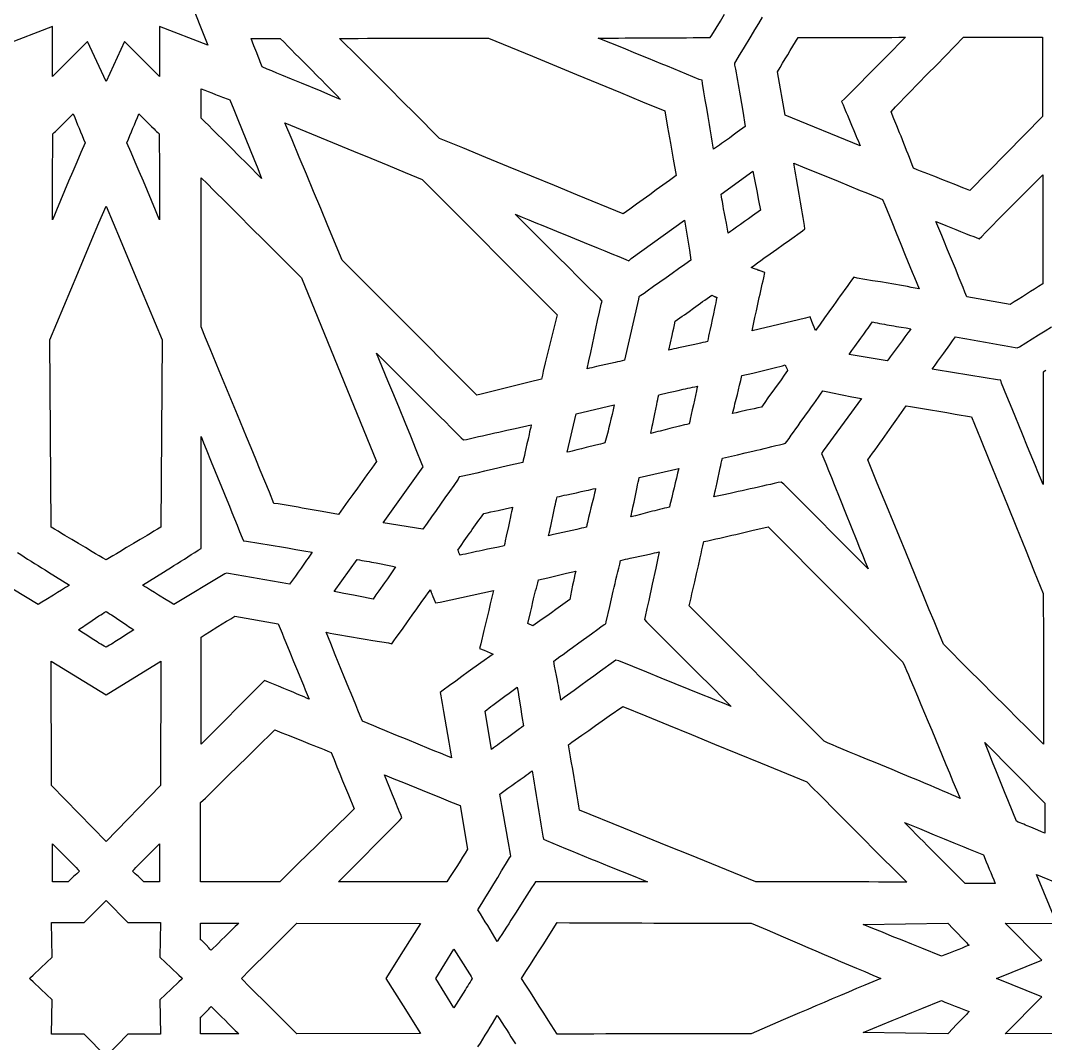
# Model space of a CAD drawing. Extents: x -500 to 500, y -1000 to 1000.
# Drawn here: x -23.2 to 255.4, y 545.5 to 823.7 of the extents above; entities that cross this region are included whole.
import ezdxf

# ---------------------------------------------------------------- set-up
doc = ezdxf.new("R2010")
doc.units = 0
doc.layers.add('LAYER_1', color=18, linetype='CONTINUOUS')

msp = doc.modelspace()

# ---------------------------------------------------------------- linework, layer by layer
at = {"layer": 'LAYER_1'}
for points in [[(22.5, 830.06), (27.68, 816.98), (14.55, 822.07), (14.55, 808.53), (4.99, 818.02), (0, 807.14), (-4.99, 818.02), (-14.55, 808.53), (-14.55, 822.07), (-27.68, 816.98)], [(178.38, 824.63), (177.34, 822.9), (176.3, 821.18), (175.27, 819.47), (173.19, 816.04), (172.16, 814.31), (171.12, 812.58), (170.89, 812.12), (170.89, 811.54), (171.08, 810.5), (171.27, 809.46), (171.46, 808.41), (171.65, 807.37), (171.83, 806.33), (172.01, 805.29), (172.19, 804.25), (172.37, 803.2), (172.73, 801.12), (173.08, 799.04), (173.77, 794.87), (171.61, 793.31), (170.53, 792.53), (169.45, 791.76), (168.37, 790.99), (167.83, 790.61), (167.29, 790.23), (166.75, 789.85), (166.21, 789.48), (165.67, 789.1), (165.13, 788.73), (164.95, 789.84), (164.78, 790.95), (164.6, 792.06), (164.42, 793.18), (164.23, 794.29), (164.05, 795.41), (163.86, 796.53), (163.67, 797.65), (163.29, 799.88), (162.91, 802.11), (162.52, 804.34), (162.13, 806.56), (162.02, 807.49), (161.21, 807.72), (159.5, 808.43), (157.79, 809.15), (156.08, 809.86), (154.37, 810.56), (152.65, 811.27), (150.94, 811.97), (149.22, 812.68), (147.5, 813.38), (144.07, 814.77), (140.64, 816.17), (137.21, 817.56), (133.79, 818.95), (135.63, 818.95), (137.47, 818.95), (139.31, 818.96), (141.15, 818.97), (144.85, 818.98), (148.54, 819.01), (152.23, 819.03), (155.92, 819.05), (157.77, 819.05), (159.61, 819.06), (161.45, 819.06), (163.29, 819.06), (164.21, 819.06), (164.67, 819.76), (165.83, 821.67), (167, 823.58), (168.17, 825.48)], [(255.45, 728.53), (254.76, 728.07), (254.76, 727.14), (254.76, 697.51), (254.05, 699.22), (253.34, 700.94), (252.63, 702.65), (251.93, 704.37), (250.52, 707.8), (249.12, 711.24), (246.31, 718.13), (244.89, 721.59), (243.47, 725.06), (243.24, 725.87), (242.32, 725.99), (241.22, 726.16), (240.11, 726.34), (239, 726.52), (237.89, 726.7), (235.67, 727.07), (233.45, 727.43), (231.22, 727.8), (229, 728.17), (226.79, 728.53), (225.68, 728.71), (224.58, 728.88), (225.36, 729.97), (226.15, 731.07), (227.75, 733.28), (229.34, 735.49), (230.13, 736.59), (230.91, 737.68), (231.93, 737.5), (232.94, 737.33), (233.96, 737.15), (234.98, 736.97), (237.01, 736.6), (239.04, 736.23), (241.07, 735.86), (243.1, 735.5), (244.11, 735.32), (245.13, 735.14), (246.14, 734.96), (247.16, 734.78), (247.73, 734.67), (248.31, 735.02), (250.04, 736.1), (251.78, 737.19), (253.53, 738.27), (255.28, 739.36), (257.03, 740.44)], [(-24.1, 679.07), (-23.17, 678.47), (-22.24, 677.87), (-21.3, 677.27), (-20.36, 676.67), (-19.42, 676.08), (-18.47, 675.48), (-17.53, 674.89), (-16.58, 674.3), (-15.64, 673.71), (-13.74, 672.53), (-11.84, 671.36), (-9.94, 670.19), (-10.48, 669.84), (-11.02, 669.5), (-11.56, 669.16), (-12.1, 668.82), (-13.18, 668.15), (-14.25, 667.48), (-16.37, 666.17), (-17.42, 665.51), (-18.47, 664.86), (-32.29, 673.2)], [(258.45, 548.27), (244.39, 548.16), (254.42, 558.23), (242.09, 563.21), (242.1, 563.21), (242.09, 563.22), (254.42, 568.2), (244.39, 578.27), (258.45, 578.15), (252.92, 591.46), (266.17, 586.02)], [(101.07, 544.57), (101.76, 545.65), (102.43, 546.72), (103.1, 547.79), (103.77, 548.85), (104.42, 549.92), (105.07, 550.98), (105.72, 552.05), (106.37, 553.14), (107, 552.18), (107.62, 551.22), (108.24, 550.26), (108.86, 549.3), (109.48, 548.33), (110.09, 547.36), (111.33, 545.42)]]:
    msp.add_lwpolyline(points, dxfattribs=at)
for points in [[(48.4, 817.79), (49.42, 816.75), (50.44, 815.72), (51.46, 814.68), (52.49, 813.65), (53.51, 812.62), (55.56, 810.55), (57.62, 808.49), (58.64, 807.46), (59.66, 806.43), (60.69, 805.39), (61.71, 804.36), (62.73, 803.32), (63.74, 802.28), (61.1, 803.37), (58.45, 804.47), (53.13, 806.68), (50.46, 807.78), (47.79, 808.89), (46.45, 809.44), (45.11, 809.99), (43.77, 810.53), (42.43, 811.08), (42.26, 811.55), (42.08, 812.03), (41.9, 812.51), (41.72, 812.99), (41.54, 813.47), (41.35, 813.95), (40.98, 814.91), (40.21, 816.86), (39.82, 817.84), (39.44, 818.83), (47.38, 818.83)], [(109.95, 816.47), (115.95, 814), (127.92, 809.05), (139.89, 804.1), (145.88, 801.63), (151.88, 799.15), (152.66, 794.74), (153.44, 790.35), (154.21, 785.97), (154.99, 781.56), (153.18, 780.25), (151.38, 778.95), (149.58, 777.65), (147.79, 776.35), (146, 775.04), (144.2, 773.74), (142.4, 772.44), (140.59, 771.14), (128.14, 776.26), (121.92, 778.82), (115.69, 781.38), (109.45, 783.94), (103.21, 786.5), (96.96, 789.07), (90.7, 791.63), (83.94, 798.42), (80.55, 801.82), (77.15, 805.23), (73.75, 808.64), (70.34, 812.04), (68.63, 813.74), (66.93, 815.44), (65.22, 817.14), (63.51, 818.83), (66.04, 818.85), (68.57, 818.87), (71.1, 818.89), (73.62, 818.9), (76.15, 818.91), (78.68, 818.92), (81.21, 818.93), (83.73, 818.93), (88.79, 818.94), (93.84, 818.95), (103.95, 818.95)], [(216.28, 818.12), (215.25, 817.06), (214.21, 816), (213.17, 814.95), (211.1, 812.84), (209.02, 810.74), (206.95, 808.65), (204.88, 806.56), (200.73, 802.39), (199.92, 801.7), (200.38, 800.77), (200.67, 800.08), (200.95, 799.38), (201.24, 798.69), (201.52, 797.99), (202.1, 796.61), (202.69, 795.22), (203.27, 793.83), (203.85, 792.44), (204.14, 791.74), (204.42, 791.05), (204.71, 790.35), (204.99, 789.66), (184.6, 797.99), (182.53, 809.8), (183.22, 810.97), (183.91, 812.13), (184.61, 813.28), (185.31, 814.43), (186.01, 815.58), (186.72, 816.74), (187.44, 817.9), (188.17, 819.06), (195.43, 819.07), (199.06, 819.07), (202.7, 819.08), (204.52, 819.08), (206.34, 819.09), (208.17, 819.1), (209.99, 819.11), (211.82, 819.13), (213.65, 819.14), (215.48, 819.16), (217.32, 819.18)], [(254.53, 797.65), (234.83, 777.5), (233.88, 777.87), (232.93, 778.25), (231.03, 779), (227.21, 780.51), (225.3, 781.27), (224.34, 781.65), (223.38, 782.03), (222.41, 782.41), (221.45, 782.78), (220.48, 783.15), (219.51, 783.52), (219.14, 784.5), (218.77, 785.47), (218.4, 786.44), (218.02, 787.41), (217.64, 788.38), (217.26, 789.34), (216.88, 790.3), (216.5, 791.27), (216.11, 792.23), (215.73, 793.18), (214.96, 795.1), (214.18, 797.01), (213.4, 798.92), (214.63, 800.2), (215.86, 801.48), (217.1, 802.75), (218.33, 804.02), (220.79, 806.56), (223.25, 809.09), (225.72, 811.62), (228.18, 814.14), (233.1, 819.18), (254.53, 819.18)], [(26.83, 804.78), (27.81, 804.39), (28.78, 804.01), (29.76, 803.62), (30.24, 803.43), (30.73, 803.25), (31.22, 803.06), (31.7, 802.88), (32.19, 802.69), (32.69, 802.51), (33.18, 802.34), (33.67, 802.16), (34.75, 799.48), (35.83, 796.8), (37.99, 791.45), (40.15, 786.11), (41.23, 783.43), (42.31, 780.74), (38.19, 784.89), (36.13, 786.95), (34.08, 789.01), (32.02, 791.06), (29.97, 793.1), (28.94, 794.12), (27.91, 795.14), (26.88, 796.16), (25.84, 797.18), (25.84, 805.17)], [(-8.52, 797.35), (-8.12, 796.36), (-7.73, 795.38), (-7.33, 794.41), (-6.93, 793.43), (-6.52, 792.45), (-6.11, 791.46), (-5.68, 790.47), (-6.8, 787.86), (-7.92, 785.24), (-9.04, 782.62), (-10.16, 779.99), (-11.27, 777.37), (-12.37, 774.74), (-13.46, 772.13), (-14.01, 770.82), (-14.55, 769.52), (-14.55, 775.33), (-14.54, 778.25), (-14.54, 781.16), (-14.53, 782.62), (-14.52, 784.09), (-14.51, 785.55), (-14.5, 787.02), (-14.49, 788.48), (-14.47, 789.95), (-14.45, 791.43), (-14.43, 792.9), (-14.09, 793.23), (-13.74, 793.56), (-13.4, 793.89), (-13.05, 794.22), (-12.36, 794.9), (-11.67, 795.58), (-10.98, 796.26), (-10.29, 796.95), (-8.9, 798.34)], [(10.29, 796.95), (10.98, 796.26), (11.67, 795.58), (12.36, 794.9), (13.05, 794.22), (13.4, 793.89), (13.74, 793.56), (14.09, 793.23), (14.43, 792.9), (14.45, 791.43), (14.47, 789.95), (14.49, 788.48), (14.5, 787.02), (14.51, 785.55), (14.52, 784.09), (14.53, 782.62), (14.54, 781.16), (14.54, 778.25), (14.55, 775.33), (14.55, 769.52), (14.01, 770.82), (13.46, 772.13), (12.37, 774.74), (11.27, 777.37), (10.16, 779.99), (9.04, 782.62), (7.92, 785.24), (6.8, 787.86), (5.68, 790.47), (6.11, 791.46), (6.52, 792.45), (6.93, 793.43), (7.33, 794.41), (7.73, 795.38), (8.12, 796.36), (8.52, 797.35), (8.9, 798.34)], [(67.27, 788.21), (71.95, 786.28), (76.63, 784.35), (81.31, 782.43), (85.98, 780.51), (122.62, 743.7), (122.36, 742.61), (122.09, 741.52), (121.56, 739.34), (121.02, 737.15), (120.49, 734.96), (119.95, 732.77), (119.41, 730.58), (118.88, 728.39), (118.61, 727.3), (118.35, 726.22), (117.25, 725.94), (116.16, 725.66), (113.96, 725.11), (111.78, 724.56), (109.6, 724.02), (107.42, 723.48), (105.23, 722.93), (103.04, 722.38), (101.94, 722.1), (100.84, 721.82), (91.68, 731.02), (87.1, 735.62), (82.52, 740.21), (77.94, 744.8), (73.36, 749.38), (71.07, 751.67), (68.78, 753.95), (66.49, 756.24), (64.2, 758.52), (60.32, 767.89), (58.37, 772.58), (56.43, 777.26), (54.48, 781.93), (52.54, 786.6), (50.6, 791.26), (48.65, 795.91)], [(190.01, 783.69), (193, 782.46), (199.02, 779.99), (202.03, 778.76), (205.05, 777.52), (206.56, 776.91), (208.07, 776.29), (209.59, 775.68), (211.1, 775.07), (211.72, 773.55), (212.35, 772.03), (212.97, 770.51), (213.59, 768.99), (214.82, 765.96), (216.05, 762.92), (217.28, 759.88), (218.52, 756.84), (219.14, 755.32), (219.76, 753.8), (220.38, 752.28), (221.01, 750.76), (219.95, 750.96), (218.89, 751.15), (217.84, 751.34), (216.79, 751.52), (215.74, 751.71), (214.69, 751.89), (213.64, 752.07), (212.6, 752.25), (210.5, 752.61), (208.4, 752.96), (206.3, 753.31), (204.19, 753.66), (203.26, 753.89), (202.69, 753.08), (202.06, 752.23), (201.44, 751.38), (200.82, 750.53), (200.2, 749.67), (199.59, 748.82), (198.97, 747.96), (198.36, 747.1), (197.75, 746.25), (196.53, 744.53), (195.32, 742.82), (194.1, 741.11), (192.89, 739.42), (191.86, 741.85), (191.4, 743.12), (190.13, 742.77), (175.61, 739.3), (176, 741.12), (176.39, 742.94), (176.79, 744.76), (176.98, 745.67), (177.18, 746.58), (177.38, 747.48), (177.59, 748.39), (177.79, 749.29), (177.99, 750.19), (178.2, 751.09), (178.41, 751.99), (178.62, 752.88), (178.84, 753.77), (179.07, 755.16), (177.8, 755.62), (177.65, 755.69), (177.5, 755.75), (177.35, 755.81), (177.2, 755.87), (176.89, 755.98), (176.59, 756.09), (176.29, 756.2), (175.99, 756.31), (175.84, 756.36), (175.69, 756.42), (175.53, 756.49), (175.38, 756.55), (176.25, 757.18), (177.11, 757.8), (177.98, 758.43), (178.84, 759.05), (180.57, 760.29), (182.31, 761.53), (184.05, 762.77), (185.8, 764.01), (189.32, 766.51), (190.01, 767.08), (189.9, 768.01), (189.73, 769.07), (189.55, 770.13), (189.37, 771.19), (189.19, 772.25), (188.83, 774.36), (188.46, 776.46), (188.09, 778.57), (187.73, 780.68), (187.55, 781.73), (187.37, 782.79), (187.19, 783.85), (187.02, 784.91)], [(27.55, 779.28), (29.25, 777.59), (32.67, 774.19), (36.08, 770.78), (39.49, 767.37), (42.91, 763.97), (46.32, 760.56), (49.73, 757.16), (51.44, 755.47), (53.14, 753.77), (73.54, 703.76), (72.24, 701.97), (70.94, 700.18), (69.65, 698.38), (68.35, 696.58), (67.06, 694.78), (65.76, 692.98), (64.46, 691.19), (63.17, 689.4), (58.78, 690.18), (56.59, 690.57), (54.41, 690.95), (53.32, 691.14), (52.23, 691.33), (51.14, 691.52), (50.04, 691.7), (48.95, 691.88), (47.85, 692.06), (46.76, 692.24), (45.66, 692.41), (44.42, 695.43), (43.19, 698.44), (41.95, 701.45), (40.71, 704.46), (39.47, 707.47), (38.23, 710.47), (35.75, 716.48), (30.78, 728.47), (28.31, 734.47), (27.07, 737.46), (25.84, 740.46), (25.84, 780.98)], [(176.1, 781.37), (176.36, 780.04), (176.88, 777.4), (177.4, 774.78), (177.92, 772.18), (175.76, 770.62), (174.67, 769.83), (173.58, 769.05), (172.49, 768.27), (171.39, 767.49), (170.28, 766.71), (169.72, 766.32), (169.16, 765.93), (168.64, 768.6), (168.39, 769.92), (168.14, 771.24), (167.89, 772.55), (167.77, 773.2), (167.65, 773.85), (167.54, 774.51), (167.42, 775.16), (167.31, 775.81), (167.2, 776.46), (175.84, 782.71)], [(254.65, 752.15), (253.53, 751.42), (252.42, 750.69), (251.31, 749.98), (250.21, 749.27), (249.11, 748.57), (248, 747.87), (246.89, 747.17), (245.78, 746.48), (234.02, 748.56), (233.5, 749.84), (232.98, 751.12), (232.46, 752.4), (231.93, 753.68), (230.88, 756.25), (229.82, 758.81), (228.76, 761.37), (227.71, 763.93), (227.18, 765.21), (226.66, 766.49), (226.13, 767.77), (225.61, 769.05), (226.28, 768.79), (226.95, 768.53), (227.62, 768.26), (228.29, 767.99), (229.63, 767.45), (230.97, 766.91), (232.31, 766.37), (233.65, 765.83), (234.32, 765.56), (234.99, 765.29), (235.66, 765.03), (236.33, 764.77), (237.37, 764.31), (238.06, 765), (239.09, 766.06), (240.13, 767.12), (241.17, 768.18), (242.2, 769.24), (244.28, 771.34), (246.35, 773.44), (248.43, 775.53), (250.5, 777.62), (254.65, 781.79)], [(1.93, 768.67), (3.83, 764.12), (7.64, 755.04), (11.44, 745.97), (13.34, 741.42), (15.24, 736.87), (14.9, 685.93), (13.97, 685.37), (13.04, 684.81), (12.11, 684.25), (11.18, 683.69), (9.32, 682.58), (7.46, 681.47), (5.61, 680.37), (3.75, 679.26), (2.82, 678.7), (1.89, 678.14), (0.96, 677.58), (0, 677.02), (-0.96, 677.58), (-1.89, 678.14), (-2.82, 678.7), (-3.75, 679.26), (-5.61, 680.37), (-7.46, 681.47), (-9.32, 682.58), (-11.18, 683.69), (-12.11, 684.25), (-13.04, 684.81), (-13.97, 685.37), (-14.9, 685.93), (-15.24, 736.87), (-13.34, 741.42), (-11.44, 745.97), (-7.64, 755.04), (-3.83, 764.12), (-1.93, 768.67), (0, 773.22)], [(113.09, 770.26), (114.97, 769.5), (116.85, 768.73), (118.73, 767.96), (122.49, 766.43), (126.25, 764.88), (130, 763.34), (133.76, 761.81), (135.64, 761.04), (137.52, 760.27), (139.4, 759.51), (141.28, 758.75), (142.09, 758.4), (142.78, 758.98), (157.29, 769.4), (157.73, 766.69), (158.16, 763.96), (158.59, 761.23), (159.02, 758.52), (157.33, 757.34), (155.63, 756.15), (153.93, 754.96), (152.23, 753.76), (150.52, 752.55), (148.82, 751.34), (147.12, 750.12), (146.27, 749.52), (145.43, 748.91), (144.85, 748.56), (144.74, 747.98), (140.93, 731.31), (140.31, 731.16), (139.68, 731.01), (139.04, 730.87), (138.41, 730.72), (137.14, 730.44), (135.87, 730.15), (134.59, 729.87), (133.32, 729.59), (132.69, 729.44), (132.05, 729.3), (131.42, 729.15), (130.8, 729), (131.27, 731.21), (131.75, 733.41), (132.7, 737.8), (133.65, 742.18), (134.12, 744.38), (134.6, 746.59), (134.83, 747.4), (134.25, 748.1), (132.81, 749.53), (131.36, 750.96), (128.48, 753.83), (125.61, 756.69), (122.73, 759.56), (119.86, 762.42), (116.98, 765.29), (114.1, 768.16), (112.66, 769.59), (111.21, 771.02)], [(165.01, 748.85), (165.19, 748.77), (165.36, 748.69), (165.53, 748.62), (165.62, 748.58), (165.7, 748.55), (165.79, 748.52), (165.88, 748.49), (165.96, 748.47), (166.05, 748.45), (165.9, 747.69), (165.74, 746.93), (165.59, 746.18), (165.43, 745.42), (165.11, 743.92), (164.78, 742.43), (164.46, 740.93), (164.14, 739.43), (163.98, 738.67), (163.82, 737.92), (163.67, 737.16), (163.52, 736.41), (162.87, 736.26), (162.21, 736.11), (161.56, 735.96), (160.91, 735.82), (159.59, 735.53), (158.27, 735.25), (156.96, 734.97), (155.64, 734.68), (154.99, 734.54), (154.33, 734.39), (153.68, 734.24), (153.03, 734.09), (153.46, 736.09), (153.9, 738.07), (154.11, 739.05), (154.33, 740.03), (154.54, 741), (154.76, 741.96), (155.39, 742.4), (156.01, 742.84), (156.63, 743.28), (157.25, 743.72), (157.87, 744.16), (158.48, 744.6), (159.71, 745.49), (160.95, 746.38), (161.56, 746.83), (162.18, 747.27), (162.8, 747.71), (163.42, 748.15), (164.04, 748.59), (164.67, 749.02)], [(208.98, 741.6), (209.63, 741.48), (210.28, 741.35), (210.93, 741.23), (211.58, 741.11), (212.23, 740.99), (212.88, 740.88), (213.53, 740.76), (214.19, 740.65), (214.84, 740.54), (216.16, 740.31), (217.48, 740.1), (218.82, 739.88), (218.41, 739.34), (218, 738.79), (217.19, 737.71), (216.39, 736.62), (215.59, 735.54), (214.79, 734.45), (213.99, 733.37), (213.18, 732.28), (212.77, 731.74), (212.37, 731.2), (202, 732.93), (202.39, 733.48), (202.78, 734.02), (203.57, 735.11), (205.16, 737.29), (205.96, 738.39), (206.36, 738.94), (206.76, 739.49), (207.16, 740.05), (207.55, 740.61), (207.94, 741.17), (208.33, 741.73)], [(79.31, 727.48), (82.18, 724.6), (85.06, 721.72), (87.93, 718.84), (90.81, 715.97), (92.25, 714.54), (93.69, 713.11), (95.13, 711.68), (96.58, 710.24), (97.15, 709.66), (97.96, 709.78), (99.06, 710.04), (100.16, 710.3), (101.27, 710.55), (102.37, 710.8), (103.47, 711.05), (104.57, 711.3), (105.67, 711.55), (106.78, 711.79), (108.98, 712.28), (111.18, 712.76), (115.59, 713.72), (115.44, 713.08), (115.29, 712.45), (115.15, 711.82), (115, 711.18), (114.72, 709.9), (114.44, 708.62), (114.16, 707.34), (113.87, 706.06), (113.73, 705.43), (113.58, 704.79), (113.43, 704.16), (113.28, 703.53), (109.14, 702.57), (104.97, 701.62), (102.89, 701.14), (100.79, 700.66), (98.69, 700.19), (96.58, 699.71), (96, 699.59), (95.77, 699.01), (94.56, 697.31), (93.35, 695.61), (92.14, 693.9), (90.93, 692.18), (89.72, 690.47), (88.51, 688.76), (87.3, 687.05), (86.09, 685.35), (75.38, 687.09), (85.75, 701.68), (86.21, 702.37), (85.86, 703.18), (84.35, 706.92), (82.82, 710.67), (81.29, 714.42), (79.74, 718.19), (78.2, 721.96), (76.65, 725.73), (73.54, 733.28)], [(184.69, 729.83), (184.77, 729.62), (184.86, 729.43), (184.94, 729.24), (185.03, 729.06), (185.12, 728.88), (185.29, 728.53), (184.39, 727.28), (183.49, 726.03), (181.72, 723.56), (179.94, 721.08), (179.05, 719.83), (178.15, 718.58), (177.16, 718.36), (176.18, 718.14), (174.23, 717.71), (172.28, 717.28), (171.3, 717.06), (170.31, 716.84), (170.48, 717.49), (170.65, 718.14), (170.82, 718.78), (170.98, 719.43), (171.15, 720.07), (171.31, 720.71), (171.62, 721.99), (171.93, 723.27), (172.24, 724.56), (172.55, 725.85), (172.85, 727.14), (175.79, 727.84), (177.25, 728.19), (178.72, 728.55), (179.46, 728.73), (180.19, 728.91), (180.93, 729.09), (181.66, 729.28), (182.4, 729.46), (183.13, 729.65), (183.86, 729.84), (184.6, 730.04)], [(160.62, 723.62), (160.49, 722.99), (160.21, 721.71), (159.94, 720.44), (159.66, 719.16), (159.38, 717.88), (159.1, 716.6), (158.83, 715.33), (158.69, 714.69), (158.56, 714.06), (157.89, 713.89), (157.23, 713.72), (155.9, 713.39), (153.28, 712.73), (151.97, 712.41), (150.67, 712.08), (150.02, 711.91), (149.37, 711.74), (148.73, 711.57), (148.08, 711.4), (148.21, 712.07), (148.34, 712.74), (148.48, 713.41), (148.61, 714.07), (148.89, 715.39), (149.17, 716.71), (149.45, 718.02), (149.73, 719.33), (149.87, 719.98), (150, 720.63), (150.14, 721.28), (150.27, 721.93), (152.93, 722.54), (154.24, 722.84), (155.55, 723.14), (156.86, 723.43), (157.51, 723.57), (158.16, 723.71), (158.81, 723.85), (159.45, 723.98), (160.1, 724.12), (160.75, 724.25)], [(196.19, 722.72), (197.51, 722.46), (200.14, 721.93), (202.74, 721.41), (205.34, 720.89), (194.97, 706.65), (194.51, 705.96), (194.85, 705.15), (195.63, 703.24), (196.4, 701.33), (197.18, 699.42), (197.95, 697.51), (199.48, 693.69), (201.02, 689.87), (202.55, 686.05), (204.09, 682.23), (204.86, 680.32), (205.63, 678.41), (206.4, 676.5), (207.18, 674.59), (184.25, 697.62), (183.56, 698.2), (182.76, 698.09), (181.67, 697.83), (180.59, 697.57), (179.5, 697.32), (178.42, 697.06), (177.33, 696.81), (176.23, 696.57), (175.14, 696.32), (174.04, 696.08), (172.95, 695.83), (171.85, 695.59), (169.65, 695.11), (167.45, 694.63), (165.24, 694.15), (165.39, 694.8), (165.54, 695.46), (165.69, 696.11), (165.83, 696.77), (166.11, 698.09), (166.4, 699.42), (166.68, 700.74), (166.96, 702.06), (167.11, 702.72), (167.25, 703.38), (167.4, 704.03), (167.55, 704.69), (171.7, 705.64), (173.77, 706.12), (175.84, 706.61), (176.88, 706.86), (177.92, 707.1), (178.95, 707.35), (179.99, 707.6), (181.03, 707.85), (182.06, 708.11), (183.1, 708.36), (184.14, 708.62), (184.71, 708.74), (185.06, 709.2), (185.67, 710.07), (186.27, 710.93), (186.89, 711.79), (187.5, 712.66), (188.11, 713.51), (188.73, 714.37), (189.96, 716.09), (191.19, 717.8), (191.8, 718.66), (192.42, 719.52), (193.03, 720.38), (193.64, 721.25), (194.25, 722.11), (194.85, 722.98)], [(137.87, 717.86), (137.56, 716.57), (137.26, 715.29), (136.95, 714), (136.63, 712.72), (136.47, 712.08), (136.31, 711.44), (136.14, 710.8), (135.98, 710.15), (135.81, 709.5), (135.64, 708.85), (135.01, 708.7), (134.38, 708.54), (133.11, 708.23), (130.55, 707.58), (129.26, 707.25), (127.97, 706.93), (127.32, 706.77), (126.68, 706.62), (126.03, 706.46), (125.38, 706.31), (127.8, 716.73), (138.17, 719.16)], [(218.65, 718.75), (219.75, 718.57), (220.86, 718.39), (221.96, 718.21), (223.06, 718.03), (224.17, 717.84), (226.38, 717.46), (228.59, 717.08), (230.82, 716.69), (235.29, 715.91), (237.72, 709.92), (240.15, 703.91), (242.59, 697.91), (245.03, 691.89), (247.47, 685.88), (249.91, 679.87), (252.34, 673.87), (254.76, 667.87), (254.78, 665.31), (254.8, 662.75), (254.82, 660.19), (254.83, 657.63), (254.84, 655.06), (254.85, 652.5), (254.86, 649.94), (254.86, 647.38), (254.87, 642.26), (254.88, 637.14), (254.88, 626.89), (253.17, 628.58), (251.47, 630.28), (249.77, 631.97), (248.07, 633.66), (244.67, 637.05), (241.28, 640.45), (237.89, 643.85), (234.5, 647.26), (227.69, 654.1), (226.39, 657.22), (225.1, 660.35), (223.81, 663.47), (222.52, 666.6), (219.95, 672.86), (217.38, 679.12), (212.23, 691.65), (209.65, 697.93), (207.07, 704.22), (207.73, 705.14), (208.4, 706.05), (209.06, 706.97), (209.72, 707.89), (210.38, 708.81), (211.04, 709.73), (211.7, 710.65), (212.35, 711.57), (213.66, 713.42), (214.96, 715.26), (216.25, 717.1), (217.55, 718.92)], [(26.53, 708.87), (27.23, 707.16), (28.62, 703.73), (31.43, 696.86), (32.83, 693.41), (33.53, 691.69), (34.23, 689.96), (34.93, 688.24), (35.63, 686.5), (36.32, 684.77), (37.02, 683.04), (37.36, 682.23), (38.17, 682.11), (39.29, 681.94), (40.41, 681.76), (41.54, 681.58), (42.66, 681.4), (43.78, 681.21), (44.9, 681.03), (46.02, 680.84), (47.14, 680.65), (48.26, 680.46), (49.37, 680.27), (51.6, 679.88), (53.82, 679.49), (56.03, 679.1), (55.66, 678.56), (55.29, 678.02), (54.91, 677.47), (54.54, 676.93), (54.16, 676.39), (53.78, 675.84), (53.02, 674.76), (52.25, 673.67), (51.47, 672.59), (49.92, 670.42), (48.88, 670.61), (47.85, 670.8), (46.81, 670.99), (45.77, 671.18), (44.73, 671.36), (43.7, 671.55), (42.66, 671.73), (41.62, 671.91), (39.55, 672.26), (37.48, 672.62), (33.33, 673.31), (32.75, 673.43), (32.29, 673.2), (18.47, 664.86), (17.42, 665.51), (16.37, 666.17), (14.25, 667.48), (13.18, 668.15), (12.1, 668.82), (11.56, 669.16), (11.02, 669.5), (10.48, 669.84), (9.94, 670.19), (11.84, 671.36), (13.74, 672.53), (15.64, 673.71), (16.58, 674.3), (17.53, 674.89), (18.47, 675.48), (19.42, 676.08), (20.36, 676.67), (21.3, 677.27), (22.24, 677.87), (23.17, 678.47), (24.1, 679.07), (25.03, 679.68), (25.84, 680.14), (25.84, 680.95), (25.84, 710.59)], [(155.53, 701.25), (155.37, 700.6), (155.06, 699.28), (154.74, 697.96), (154.41, 696.64), (154.09, 695.32), (153.77, 694), (153.45, 692.68), (153.3, 692.02), (153.15, 691.37), (152.48, 691.22), (151.81, 691.06), (151.15, 690.9), (150.49, 690.74), (149.83, 690.58), (149.17, 690.42), (148.52, 690.25), (147.86, 690.08), (147.21, 689.92), (146.56, 689.75), (145.26, 689.4), (143.96, 689.06), (142.66, 688.71), (142.81, 689.38), (142.96, 690.06), (143.11, 690.73), (143.25, 691.4), (143.53, 692.75), (143.82, 694.09), (144.1, 695.44), (144.38, 696.78), (144.52, 697.46), (144.67, 698.13), (144.82, 698.8), (144.97, 699.48), (155.68, 701.91)], [(132.95, 695.81), (132.79, 695.16), (132.48, 693.84), (132.16, 692.52), (131.83, 691.2), (131.51, 689.88), (131.19, 688.55), (130.87, 687.24), (130.72, 686.58), (130.57, 685.93), (129.92, 685.78), (129.27, 685.63), (127.99, 685.34), (126.71, 685.06), (125.44, 684.77), (124.16, 684.49), (122.89, 684.21), (121.6, 683.91), (120.96, 683.77), (120.31, 683.62), (120.46, 684.27), (120.61, 684.92), (120.76, 685.58), (120.9, 686.24), (121.18, 687.56), (121.46, 688.88), (121.75, 690.21), (122.03, 691.53), (122.17, 692.19), (122.32, 692.84), (122.47, 693.5), (122.62, 694.15), (123.27, 694.3), (123.92, 694.45), (124.57, 694.6), (125.23, 694.74), (126.54, 695.03), (127.86, 695.31), (129.18, 695.59), (130.49, 695.88), (131.15, 696.02), (131.8, 696.17), (132.45, 696.32), (133.1, 696.47)], [(110.37, 690.72), (110.22, 690.07), (110.08, 689.42), (109.93, 688.77), (109.65, 687.46), (109.37, 686.15), (108.8, 683.51), (108.51, 682.18), (108.37, 681.51), (108.22, 680.84), (106.71, 680.53), (105.21, 680.23), (103.72, 679.92), (102.22, 679.61), (101.48, 679.45), (100.73, 679.29), (99.99, 679.13), (99.24, 678.97), (98.49, 678.8), (97.74, 678.63), (96.99, 678.46), (96.23, 678.29), (96.19, 678.38), (96.15, 678.46), (96.11, 678.55), (96.08, 678.64), (96.01, 678.81), (95.95, 678.99), (95.88, 679.16), (95.81, 679.33), (95.78, 679.42), (95.74, 679.51), (95.7, 679.59), (95.66, 679.68), (96.52, 680.94), (97.39, 682.2), (98.26, 683.45), (98.69, 684.08), (99.13, 684.7), (99.57, 685.32), (100.01, 685.95), (100.45, 686.57), (100.89, 687.18), (101.34, 687.8), (101.78, 688.42), (102.23, 689.03), (102.68, 689.64), (103.64, 689.85), (104.61, 690.07), (105.58, 690.29), (106.56, 690.5), (108.53, 690.94), (110.52, 691.37)], [(216.63, 649.23), (217.12, 648.08), (217.62, 646.93), (218.11, 645.78), (218.61, 644.62), (219.59, 642.31), (220.56, 639.99), (221.54, 637.67), (222.51, 635.35), (223.48, 633.03), (224.45, 630.71), (228.31, 621.43), (229.27, 619.11), (230.24, 616.8), (231.21, 614.49), (232.18, 612.19), (231.04, 612.69), (229.89, 613.18), (228.74, 613.68), (227.59, 614.17), (226.43, 614.66), (225.28, 615.15), (224.12, 615.64), (222.97, 616.13), (220.65, 617.1), (218.33, 618.06), (216.01, 619.03), (213.69, 619.99), (209.05, 621.91), (206.73, 622.87), (204.41, 623.83), (202.1, 624.79), (199.79, 625.76), (198.64, 626.24), (197.49, 626.73), (196.34, 627.21), (195.2, 627.7), (158.56, 664.51), (158.8, 665.6), (159.04, 666.69), (159.29, 667.77), (159.53, 668.86), (160.02, 671.03), (160.52, 673.21), (161.02, 675.4), (161.51, 677.59), (161.76, 678.69), (162, 679.79), (162.24, 680.89), (162.48, 682), (163.58, 682.24), (164.68, 682.48), (165.77, 682.72), (166.87, 682.97), (167.96, 683.22), (169.05, 683.47), (170.14, 683.72), (171.24, 683.98), (173.42, 684.49), (175.6, 685.01), (179.99, 686.05)], [(68.89, 677.02), (69.54, 676.91), (70.19, 676.8), (70.85, 676.68), (71.5, 676.56), (72.16, 676.44), (72.82, 676.32), (73.48, 676.19), (74.8, 675.94), (76.11, 675.68), (77.42, 675.42), (78.72, 675.16), (78.35, 674.62), (77.98, 674.08), (77.61, 673.54), (77.23, 672.99), (76.48, 671.9), (75.71, 670.81), (74.17, 668.6), (73.39, 667.49), (72.62, 666.37), (71.28, 666.63), (69.95, 666.89), (67.32, 667.41), (64.68, 667.93), (63.35, 668.19), (62.02, 668.45), (68.24, 677.13)], [(149.91, 677.01), (149.43, 674.81), (148.48, 670.42), (147.53, 666.03), (147.06, 663.83), (146.58, 661.62), (146.35, 660.81), (146.93, 660.23), (152.7, 654.43), (155.57, 651.55), (158.45, 648.67), (161.32, 645.79), (164.2, 642.93), (165.64, 641.49), (167.08, 640.06), (168.52, 638.63), (169.97, 637.19), (168.07, 637.95), (166.16, 638.72), (164.25, 639.48), (162.35, 640.25), (158.53, 641.79), (154.7, 643.34), (150.88, 644.9), (147.06, 646.46), (143.24, 648.02), (139.44, 649.58), (138.63, 649.81), (137.94, 649.35), (134.39, 646.74), (132.62, 645.44), (130.84, 644.14), (129.05, 642.84), (127.26, 641.53), (125.46, 640.23), (124.56, 639.58), (123.65, 638.93), (123.54, 639.6), (123.43, 640.27), (123.32, 640.94), (123.2, 641.6), (123.08, 642.26), (122.96, 642.92), (122.84, 643.58), (122.72, 644.24), (122.47, 645.55), (122.21, 646.86), (121.95, 648.16), (121.69, 649.46), (122.54, 650.09), (123.38, 650.72), (124.23, 651.34), (125.08, 651.96), (125.94, 652.59), (126.79, 653.2), (128.51, 654.44), (131.95, 656.92), (133.68, 658.17), (134.54, 658.79), (135.4, 659.42), (135.87, 659.65), (135.98, 660.23), (136.93, 664.4), (137.41, 666.48), (137.9, 668.57), (138.14, 669.61), (138.39, 670.65), (138.63, 671.69), (138.88, 672.73), (139.13, 673.78), (139.38, 674.82), (139.64, 675.86), (139.9, 676.9), (140.55, 677.05), (141.2, 677.2), (141.85, 677.35), (142.51, 677.49), (143.82, 677.78), (145.14, 678.06), (146.46, 678.34), (147.77, 678.63), (148.43, 678.77), (149.08, 678.92), (149.73, 679.07), (150.38, 679.22)], [(127.47, 673.05), (127.26, 672.1), (127.04, 671.14), (126.84, 670.17), (126.73, 669.69), (126.63, 669.2), (126.53, 668.72), (126.44, 668.23), (126.34, 667.74), (126.25, 667.24), (126.16, 666.75), (126.07, 666.25), (125.45, 665.8), (124.82, 665.34), (123.57, 664.45), (122.31, 663.55), (121.06, 662.66), (119.81, 661.77), (118.56, 660.88), (117.3, 659.98), (116.68, 659.53), (116.05, 659.07), (114.67, 659.77), (115.36, 662.72), (115.71, 664.2), (116.06, 665.67), (116.24, 666.41), (116.42, 667.15), (116.61, 667.89), (116.79, 668.62), (116.98, 669.36), (117.16, 670.1), (117.35, 670.84), (117.55, 671.58), (118.8, 671.88), (120.07, 672.18), (122.62, 672.79), (125.16, 673.4), (126.43, 673.7), (127.69, 674.01)], [(88.21, 668.76), (88.26, 668.61), (88.31, 668.46), (88.36, 668.31), (88.41, 668.15), (88.47, 668), (88.53, 667.85), (88.59, 667.7), (88.71, 667.39), (88.83, 667.09), (89.09, 666.48), (89.55, 665.32), (90.82, 665.56), (105.33, 668.68), (104.9, 666.9), (104.47, 665.1), (104.04, 663.3), (103.61, 661.49), (102.74, 657.86), (101.88, 654.21), (101.53, 652.94), (102.8, 652.47), (105.22, 651.43), (101.85, 649), (98.47, 646.56), (96.77, 645.33), (95.06, 644.09), (93.35, 642.85), (91.62, 641.59), (90.82, 641.01), (91.05, 640.09), (91.22, 639.02), (91.4, 637.96), (91.58, 636.91), (91.76, 635.85), (92.12, 633.74), (92.49, 631.64), (92.86, 629.53), (93.22, 627.42), (93.4, 626.37), (93.58, 625.31), (93.76, 624.25), (93.93, 623.19), (92.42, 623.81), (90.9, 624.44), (89.39, 625.06), (87.88, 625.69), (84.86, 626.93), (81.83, 628.16), (78.81, 629.4), (75.78, 630.64), (74.27, 631.26), (72.76, 631.89), (71.25, 632.51), (69.73, 633.14), (69.11, 634.64), (68.49, 636.14), (67.87, 637.65), (67.25, 639.15), (66.63, 640.66), (66.01, 642.17), (64.78, 645.2), (62.32, 651.26), (61.08, 654.3), (60.45, 655.82), (59.83, 657.34), (60.89, 657.14), (61.94, 656.95), (63, 656.76), (64.06, 656.58), (65.12, 656.39), (66.18, 656.21), (67.24, 656.03), (68.29, 655.85), (70.41, 655.49), (72.53, 655.14), (76.76, 654.44), (77.68, 654.21), (78.26, 655.02), (78.89, 655.89), (79.51, 656.76), (80.75, 658.49), (81.98, 660.23), (83.21, 661.97), (84.45, 663.7), (85.68, 665.44), (86.92, 667.18), (87.54, 668.05), (88.17, 668.91)], [(0.51, 662.7), (0.98, 662.4), (1.45, 662.09), (1.92, 661.78), (2.85, 661.15), (3.78, 660.52), (4.71, 659.89), (5.64, 659.27), (6.11, 658.95), (6.58, 658.64), (7.05, 658.34), (7.52, 658.03), (6.58, 657.42), (5.64, 656.82), (4.71, 656.21), (3.78, 655.61), (3.31, 655.32), (2.85, 655.02), (2.38, 654.73), (1.92, 654.43), (1.45, 654.14), (0.98, 653.85), (0.51, 653.57), (0, 653.28), (-0.51, 653.57), (-0.98, 653.85), (-1.45, 654.14), (-1.92, 654.43), (-2.38, 654.73), (-2.85, 655.02), (-3.31, 655.32), (-3.78, 655.61), (-4.71, 656.21), (-5.64, 656.82), (-6.58, 657.42), (-7.52, 658.03), (-7.05, 658.34), (-6.58, 658.64), (-6.11, 658.95), (-5.64, 659.27), (-4.71, 659.89), (-3.78, 660.52), (-2.85, 661.15), (-1.92, 661.78), (-1.45, 662.09), (-0.98, 662.4), (-0.51, 662.7), (0, 663.01)], [(46.81, 659.65), (47.33, 658.37), (47.85, 657.09), (48.37, 655.81), (48.9, 654.53), (49.96, 651.97), (51.01, 649.41), (52.07, 646.85), (53.13, 644.28), (53.65, 643), (54.18, 641.72), (54.7, 640.44), (55.22, 639.16), (54.53, 639.46), (53.84, 639.76), (53.14, 640.06), (52.45, 640.36), (51.76, 640.65), (51.07, 640.94), (50.38, 641.23), (49.69, 641.52), (48.31, 642.09), (46.92, 642.66), (44.16, 643.79), (43.12, 644.25), (42.43, 643.56), (25.84, 626.89), (25.84, 656.06), (26.97, 656.76), (28.11, 657.47), (30.41, 658.9), (31.56, 659.62), (32.73, 660.33), (33.31, 660.68), (33.89, 661.04), (34.47, 661.39), (35.06, 661.74)], [(14.78, 615.66), (0, 600.49), (-14.78, 615.66), (-14.9, 649.46), (0, 640.32), (14.9, 649.46)], [(112, 641.06), (112.22, 639.73), (112.65, 637.09), (113.08, 634.47), (113.51, 631.87), (112.97, 631.48), (112.43, 631.08), (111.35, 630.29), (109.18, 628.68), (108.09, 627.88), (107.54, 627.48), (106.99, 627.08), (106.43, 626.68), (105.88, 626.29), (105.32, 625.89), (104.76, 625.5), (103.03, 635.92), (103.57, 636.33), (104.11, 636.74), (104.65, 637.15), (105.19, 637.55), (106.28, 638.36), (107.37, 639.16), (108.46, 639.96), (109.56, 640.77), (111.79, 642.4)], [(146.7, 634.63), (152.94, 632.07), (159.18, 629.51), (165.43, 626.95), (171.69, 624.39), (177.95, 621.82), (190.48, 616.7), (192.16, 614.99), (193.85, 613.28), (195.54, 611.57), (197.23, 609.86), (198.93, 608.16), (200.63, 606.45), (204.03, 603.04), (210.84, 596.22), (214.25, 592.81), (215.96, 591.09), (217.66, 589.38), (215.1, 589.4), (212.53, 589.42), (209.96, 589.43), (207.4, 589.45), (204.84, 589.46), (202.28, 589.47), (199.72, 589.48), (197.16, 589.48), (192.04, 589.49), (186.91, 589.49), (176.65, 589.5), (170.68, 591.93), (164.71, 594.36), (158.72, 596.79), (152.73, 599.22), (146.73, 601.65), (140.73, 604.08), (128.72, 608.95), (128.53, 610.07), (128.34, 611.2), (127.96, 613.44), (127.59, 615.68), (127.22, 617.9), (126.86, 620.13), (126.49, 622.34), (126.3, 623.45), (126.11, 624.56), (125.92, 625.67), (125.73, 626.77), (126.64, 627.43), (127.55, 628.08), (129.38, 629.38), (131.21, 630.68), (133.06, 631.98), (134.91, 633.29), (136.76, 634.59), (140.47, 637.19)], [(47.83, 630.04), (49.75, 629.26), (53.59, 627.71), (55.5, 626.95), (56.45, 626.57), (57.41, 626.19), (58.36, 625.81), (59.31, 625.43), (60.26, 625.06), (61.21, 624.69), (61.99, 622.74), (62.76, 620.8), (63.54, 618.87), (64.32, 616.95), (65.1, 615.03), (65.88, 613.12), (67.43, 609.29), (66.16, 608.06), (64.89, 606.82), (63.62, 605.58), (62.35, 604.34), (59.83, 601.87), (57.31, 599.39), (54.79, 596.92), (52.28, 594.45), (47.27, 589.5), (25.72, 589.5), (25.72, 611.03), (27, 612.27), (28.27, 613.5), (29.54, 614.74), (30.8, 615.98), (33.33, 618.45), (35.85, 620.93), (38.36, 623.4), (40.87, 625.88), (45.89, 630.83)], [(255.22, 610.91), (255.22, 602.69), (254.75, 602.89), (254.27, 603.09), (253.32, 603.49), (251.41, 604.32), (250.44, 604.73), (249.96, 604.93), (249.47, 605.14), (248.98, 605.34), (248.49, 605.54), (248, 605.74), (247.5, 605.94), (245.34, 611.32), (244.26, 614), (243.18, 616.69), (242.1, 619.37), (241.02, 622.04), (239.94, 624.7), (238.86, 627.35)], [(115.99, 618.58), (116.17, 617.46), (116.35, 616.34), (116.53, 615.22), (116.89, 612.98), (117.26, 610.75), (117.63, 608.53), (117.99, 606.31), (118.17, 605.21), (118.35, 604.1), (118.53, 602.99), (118.7, 601.88), (118.93, 601.07), (119.74, 600.73), (121.44, 600.01), (123.15, 599.3), (124.87, 598.59), (126.58, 597.88), (128.3, 597.18), (130.01, 596.47), (131.73, 595.77), (133.45, 595.07), (136.88, 593.67), (140.31, 592.28), (143.74, 590.89), (147.16, 589.5), (116.74, 589.5), (116.28, 588.8), (115.65, 587.83), (115.03, 586.85), (113.79, 584.9), (111.33, 581), (110.09, 579.06), (109.48, 578.1), (108.86, 577.13), (108.24, 576.17), (107.62, 575.2), (107, 574.25), (106.37, 573.29), (105.72, 574.37), (105.07, 575.44), (104.42, 576.51), (103.77, 577.57), (103.1, 578.64), (102.43, 579.7), (101.76, 580.78), (101.07, 581.86), (102.15, 583.63), (103.23, 585.4), (104.31, 587.16), (105.39, 588.92), (106.47, 590.68), (107.55, 592.44), (108.63, 594.2), (109.71, 595.98), (110.06, 596.44), (109.94, 597.02), (109.77, 598.04), (109.59, 599.06), (109.41, 600.08), (109.23, 601.1), (108.87, 603.14), (108.5, 605.18), (108.14, 607.22), (107.77, 609.26), (107.59, 610.28), (107.41, 611.3), (107.24, 612.32), (107.06, 613.34), (108.15, 614.13), (109.24, 614.91), (110.34, 615.7), (111.44, 616.49), (111.99, 616.88), (112.54, 617.28), (113.09, 617.68), (113.64, 618.08), (114.19, 618.49), (114.73, 618.89), (115.28, 619.3), (115.82, 619.71)], [(78.28, 617.51), (80.84, 616.47), (85.98, 614.39), (91.12, 612.3), (93.68, 611.26), (96.23, 610.22), (98.31, 598.41), (97.62, 597.29), (96.92, 596.17), (96.23, 595.06), (95.53, 593.95), (94.82, 592.85), (94.11, 591.74), (93.39, 590.62), (92.66, 589.5), (63.17, 589.5), (79.76, 606.17), (80.45, 606.86), (80.1, 607.79), (79.82, 608.46), (79.55, 609.13), (79.27, 609.81), (79, 610.48), (78.46, 611.83), (77.92, 613.17), (77.37, 614.52), (76.83, 615.86), (76.56, 616.54), (76.28, 617.21), (76.01, 617.88), (75.73, 618.55)], [(218.43, 605.04), (219.77, 604.5), (221.11, 603.95), (222.45, 603.4), (225.12, 602.3), (227.8, 601.19), (230.48, 600.08), (233.16, 598.98), (234.5, 598.43), (235.84, 597.88), (237.18, 597.33), (238.52, 596.79), (239.3, 594.88), (239.69, 593.92), (240.09, 592.96), (240.49, 591.99), (240.9, 591.01), (241.32, 590.03), (241.74, 589.03), (233.56, 589.03), (232.53, 590.07), (231.49, 591.11), (229.42, 593.18), (225.28, 597.31), (223.22, 599.37), (222.2, 600.41), (221.17, 601.44), (220.15, 602.47), (219.12, 603.51), (218.11, 604.55), (217.09, 605.59)], [(-14.09, 599.34), (-13.64, 598.89), (-12.72, 597.98), (-10.86, 596.14), (-9.93, 595.21), (-9.47, 594.75), (-9.01, 594.28), (-8.55, 593.81), (-8.09, 593.34), (-7.63, 592.87), (-7.18, 592.39), (-7.95, 591.69), (-8.34, 591.34), (-8.73, 590.99), (-9.12, 590.63), (-9.51, 590.26), (-9.7, 590.07), (-9.9, 589.88), (-10.09, 589.69), (-10.29, 589.5), (-14.55, 589.5), (-14.55, 599.8)], [(14.55, 589.5), (10.29, 589.5), (10.09, 589.69), (9.9, 589.88), (9.7, 590.07), (9.51, 590.26), (9.12, 590.63), (8.73, 590.99), (8.34, 591.34), (7.95, 591.69), (7.18, 592.39), (7.63, 592.87), (8.09, 593.34), (8.55, 593.81), (9.01, 594.28), (9.47, 594.75), (9.93, 595.21), (10.86, 596.14), (12.72, 597.98), (13.64, 598.89), (14.09, 599.34), (14.55, 599.8)], [(5.91, 578.38), (14.78, 578.38), (14.66, 569.01), (17.72, 566.11), (19.81, 564.12), (20.51, 563.46), (20.77, 563.21), (20.51, 562.96), (19.81, 562.3), (17.72, 560.31), (14.66, 557.42), (14.78, 548.04), (5.91, 548.04), (0, 542.02), (-5.91, 548.04), (-14.78, 548.04), (-14.66, 557.42), (-17.72, 560.31), (-19.81, 562.3), (-20.51, 562.96), (-20.77, 563.21), (-20.51, 563.46), (-19.81, 564.12), (-17.72, 566.11), (-14.66, 569.01), (-14.78, 578.38), (-5.91, 578.38), (0, 584.4)], [(35.62, 577.81), (35.15, 577.36), (34.68, 576.9), (34.21, 576.44), (33.28, 575.53), (32.35, 574.61), (31.42, 573.68), (30.49, 572.75), (28.6, 570.86), (28.43, 571.03), (28.26, 571.21), (27.91, 571.57), (27.21, 572.31), (26.85, 572.67), (26.67, 572.86), (26.48, 573.04), (26.3, 573.22), (26.11, 573.4), (25.92, 573.58), (25.72, 573.75), (25.72, 578.27), (36.09, 578.27)], [(85.52, 578.15), (80.8, 570.68), (76.07, 563.21), (80.8, 555.74), (85.52, 548.27), (51.88, 548.16), (44.33, 555.68), (39.14, 560.86), (36.79, 563.21), (39.14, 565.57), (44.33, 570.74), (51.88, 578.27)], [(125.97, 578.36), (129.3, 578.34), (132.61, 578.33), (135.9, 578.32), (139.18, 578.31), (142.44, 578.3), (145.7, 578.29), (148.96, 578.28), (155.48, 578.27), (162.03, 578.27), (175.38, 578.27), (179.73, 576.39), (184.12, 574.5), (188.53, 572.6), (190.75, 571.65), (192.97, 570.7), (195.19, 569.75), (197.41, 568.8), (199.62, 567.86), (201.84, 566.92), (204.05, 565.99), (206.25, 565.06), (208.45, 564.13), (210.64, 563.22), (210.63, 563.21), (210.64, 563.21), (208.45, 562.29), (206.25, 561.37), (204.05, 560.44), (201.84, 559.5), (199.62, 558.56), (197.41, 557.62), (195.19, 556.67), (192.97, 555.73), (190.75, 554.78), (188.53, 553.82), (184.12, 551.93), (179.73, 550.03), (175.38, 548.16), (162.03, 548.16), (155.48, 548.15), (148.96, 548.14), (145.7, 548.14), (142.44, 548.13), (139.18, 548.12), (135.9, 548.11), (132.61, 548.1), (129.3, 548.08), (125.97, 548.06), (122.62, 548.04), (120.2, 551.86), (118.99, 553.77), (117.78, 555.67), (116.57, 557.56), (115.36, 559.45), (114.15, 561.34), (112.94, 563.21), (114.15, 565.09), (115.36, 566.97), (116.57, 568.86), (117.78, 570.76), (118.99, 572.66), (120.2, 574.56), (122.62, 578.38)], [(230.29, 576.72), (231.01, 575.97), (231.72, 575.21), (232.43, 574.47), (233.15, 573.73), (233.51, 573.36), (233.87, 572.99), (234.23, 572.62), (234.6, 572.25), (233.66, 571.86), (232.72, 571.48), (231.79, 571.11), (230.86, 570.74), (229.93, 570.37), (229, 570), (228.06, 569.62), (227.11, 569.24), (221.76, 571.41), (219.08, 572.49), (216.41, 573.58), (213.75, 574.66), (211.09, 575.75), (208.44, 576.83), (205.8, 577.92), (228.84, 578.27)], [(95.8, 569.21), (96.44, 568.21), (97.08, 567.21), (97.72, 566.21), (98.03, 565.71), (98.34, 565.21), (98.66, 564.72), (98.96, 564.22), (99.27, 563.72), (99.57, 563.21), (99.27, 562.71), (98.96, 562.21), (98.66, 561.71), (98.34, 561.21), (98.03, 560.71), (97.72, 560.21), (97.08, 559.21), (96.44, 558.21), (95.8, 557.22), (94.51, 555.22), (92.09, 559.21), (89.67, 563.21), (92.09, 567.21), (94.51, 571.21)], [(30.49, 553.68), (31.42, 552.74), (32.35, 551.82), (33.28, 550.9), (34.21, 549.98), (34.68, 549.53), (35.15, 549.07), (35.62, 548.61), (36.09, 548.16), (25.72, 548.16), (25.72, 552.67), (25.92, 552.85), (26.11, 553.02), (26.3, 553.2), (26.48, 553.38), (26.67, 553.57), (26.85, 553.75), (27.21, 554.12), (27.91, 554.85), (28.26, 555.21), (28.43, 555.39), (28.6, 555.57)], [(228.06, 556.8), (229, 556.42), (229.93, 556.05), (230.86, 555.68), (231.79, 555.31), (232.72, 554.94), (233.66, 554.56), (234.6, 554.18), (234.23, 553.81), (233.87, 553.44), (233.51, 553.07), (233.15, 552.7), (232.43, 551.96), (231.72, 551.21), (231.01, 550.46), (230.29, 549.7), (228.84, 548.16), (205.8, 548.5), (208.44, 549.59), (211.09, 550.68), (213.75, 551.76), (216.41, 552.85), (219.08, 553.93), (221.76, 555.02), (227.11, 557.19)]]:
    msp.add_lwpolyline(points, close=True, dxfattribs=at)

doc.saveas('drawing.dxf')
